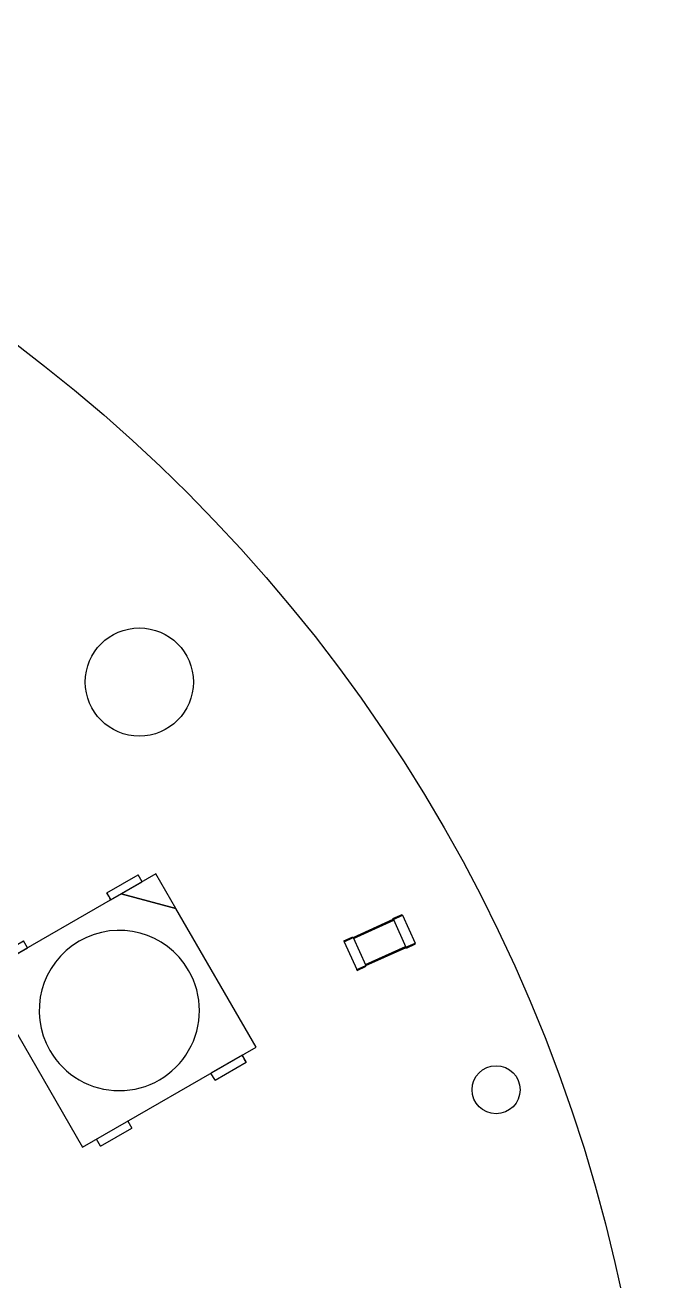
# Model space of a CAD drawing. Extents: x -39.9 to 39.9, y -39.9 to 39.9.
# Drawn here: x 24.15 to 39.9, y 8.55 to 39.9 of the extents above; entities that cross this region are included whole.
import ezdxf

# ---------------------------------------------------------------- set-up
doc = ezdxf.new("R2010")
doc.units = 0
doc.layers.get('0').update_dxf_attribs({"linetype": 'continuous'})

# ---------------------------------------------------------------- blocks, each defined once
blk = doc.blocks.new('PART__FEATURE055')
at = {"color": 0}
for p, q in [((32.34, 17.123), (33.342, 17.578)), ((32.34, 17.123), (33.342, 17.578)), ((32.35, 17.101), (33.352, 17.555)), ((33.334, 17.596), (33.561, 17.699)), ((33.334, 17.596), (33.561, 17.699)), ((33.344, 17.573), (33.572, 17.677)), ((33.344, 17.573), (33.658, 16.881)), ((33.572, 17.677), (33.886, 16.984)), ((32.104, 17.038), (32.332, 17.142)), ((32.104, 17.038), (32.332, 17.142)), ((32.114, 17.016), (32.342, 17.119)), ((32.114, 17.016), (32.428, 16.323)), ((32.342, 17.119), (32.656, 16.427)), ((33.658, 16.881), (33.886, 16.984)), ((33.668, 16.858), (33.896, 16.962)), ((33.668, 16.858), (33.896, 16.962)), ((32.648, 16.445), (33.65, 16.899)), ((32.658, 16.422), (33.66, 16.877)), ((32.658, 16.422), (33.66, 16.877)), ((32.428, 16.323), (32.656, 16.427)), ((32.439, 16.301), (32.666, 16.404)), ((32.439, 16.301), (32.666, 16.404))]:
    blk.add_line(p, q, dxfattribs=at)
for points in [[(33.334, 17.596), (33.344, 17.573)], [(33.561, 17.699), (33.572, 17.677)], [(32.104, 17.038), (32.114, 17.016)], [(32.332, 17.142), (32.342, 17.119)], [(32.342, 17.119), (32.35, 17.101)], [(33.896, 16.962), (33.886, 16.984)], [(33.668, 16.858), (33.658, 16.881)], [(32.439, 16.301), (32.428, 16.323)], [(32.666, 16.404), (32.656, 16.427)]]:
    blk.add_lwpolyline(points, dxfattribs=at)
blk = doc.blocks.new('PART__FEATURE')
at = {"color": 0}
for centre, radius in [((0, 0), 39.898), ((27, 23.5), 1.35), ((35.908, 13.323), 0.6)]:
    blk.add_circle(centre, radius, dxfattribs=at)
blk = doc.blocks.new('PART__FEATURE035')
at = {"color": 0}
for p, q in [((26.19, 18.238), (26.969, 18.688)), ((26.29, 18.065), (27.069, 18.515)), ((27.415, 18.715), (26.549, 18.215)), ((27.069, 18.515), (26.969, 18.688)), ((27.915, 17.849), (27.415, 18.715)), ((26.549, 18.215), (23.085, 16.215)), ((26.19, 18.238), (26.29, 18.065)), ((27.915, 17.849), (26.549, 18.215)), ((26.549, 18.215), (27.915, 17.849)), ((29.915, 14.385), (27.915, 17.849)), ((23.332, 16.588), (24.111, 17.038)), ((24.211, 16.865), (24.111, 17.038)), ((23.432, 16.415), (24.211, 16.865)), ((23.432, 16.415), (24.211, 16.865)), ((23.332, 16.588), (23.432, 16.415)), ((23.085, 16.215), (25.585, 11.885)), ((25.585, 11.885), (29.915, 14.385)), ((29.569, 14.185), (28.79, 13.735)), ((29.569, 14.185), (29.669, 14.012)), ((28.89, 13.562), (29.669, 14.012)), ((28.89, 13.562), (28.79, 13.735)), ((26.032, 11.912), (26.811, 12.362)), ((26.711, 12.535), (26.811, 12.362)), ((26.032, 11.912), (25.932, 12.085))]:
    blk.add_line(p, q, dxfattribs=at)
for points in [[(26.29, 18.065), (26.265, 18.108), (26.24, 18.152), (26.215, 18.195), (26.19, 18.238)], [(23.432, 16.415), (23.407, 16.458), (23.382, 16.502), (23.357, 16.545), (23.332, 16.588)], [(29.669, 14.012), (29.644, 14.055), (29.619, 14.098), (29.594, 14.142), (29.569, 14.185)]]:
    blk.add_lwpolyline(points, dxfattribs=at)
for start, end in [(30, -150), (-150, 30)]:
    blk.add_arc((26.5, 15.3), 2, start, end, dxfattribs=at)

msp = doc.modelspace()

# ---------------------------------------------------------------- block references
at = {"color": 0}
for name in ['PART__FEATURE', 'PART__FEATURE035', 'PART__FEATURE055']:
    msp.add_blockref(name, (0, 0), dxfattribs=at)

doc.saveas('drawing.dxf')
